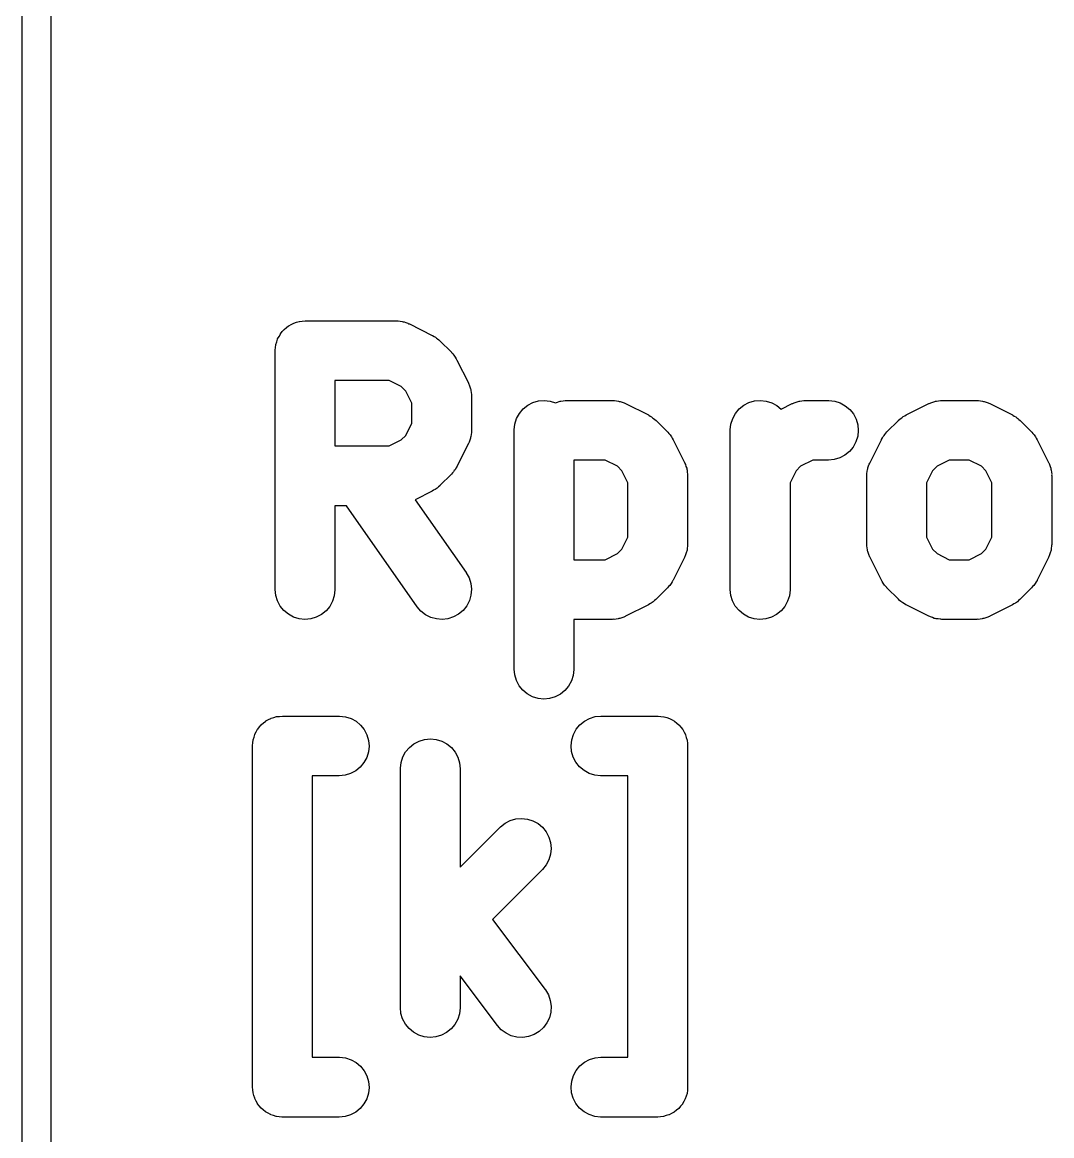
# Model space of a CAD drawing. Extents: x 70.9 to 138.2, y -84.2 to -19.9.
# Drawn here: x 87.44 to 91.749, y -48.114 to -43.452 of the extents above; entities that cross this region are included whole.
import ezdxf

# ---------------------------------------------------------------- set-up
doc = ezdxf.new("R2010")
doc.units = 0
doc.layers.add('BLACK', color=7, linetype='CONTINUOUS')

msp = doc.modelspace()

# ---------------------------------------------------------------- linework, layer by layer
at = {"layer": 'BLACK', "linetype": 'CONTINUOUS'}
for p, q in [((87.44, -69.5029), (87.44, -20.003)), ((87.56, -20.06), (87.56, -70.94)), ((88.5883, -44.7081), (88.5995, -44.7048)), ((88.5995, -44.7048), (88.6, -44.7047)), ((88.6, -44.7047), (88.6004, -44.7046)), ((88.6004, -44.7046), (88.6121, -44.7035)), ((88.6121, -44.7035), (88.6238, -44.7024)), ((88.6238, -44.7024), (89.0048, -44.7024)), ((89.0048, -44.7024), (89.0065, -44.7024)), ((89.0065, -44.7024), (89.0102, -44.7028)), ((89.0102, -44.7028), (89.0138, -44.7027)), ((89.0138, -44.7027), (89.0223, -44.7042)), ((89.0223, -44.7042), (89.0307, -44.7051)), ((89.0307, -44.7051), (89.0343, -44.7062)), ((88.5207, -44.7568), (88.5282, -44.7477)), ((88.5282, -44.7477), (88.5357, -44.7387)), ((88.5357, -44.7387), (88.5361, -44.7384)), ((88.5361, -44.7384), (88.5364, -44.7381)), ((88.5364, -44.7381), (88.5456, -44.7307)), ((88.5456, -44.7307), (88.5546, -44.7233)), ((88.5546, -44.7233), (88.555, -44.7231)), ((88.555, -44.7231), (88.5554, -44.7228)), ((88.5554, -44.7228), (88.5658, -44.7173)), ((88.5658, -44.7173), (88.5762, -44.7118)), ((88.5762, -44.7118), (88.5766, -44.7117)), ((88.5766, -44.7117), (88.577, -44.7115)), ((88.577, -44.7115), (88.5883, -44.7081)), ((89.0343, -44.7062), (89.0379, -44.7068)), ((89.0379, -44.7068), (89.0459, -44.7099)), ((89.0459, -44.7099), (89.054, -44.7125)), ((89.054, -44.7125), (89.0572, -44.7143)), ((89.0572, -44.7143), (89.0607, -44.7156)), ((89.0607, -44.7156), (89.1559, -44.7632)), ((88.5015, -44.8014), (88.5051, -44.7902)), ((88.5051, -44.7902), (88.5086, -44.7789)), ((88.5086, -44.7789), (88.5088, -44.7786)), ((88.5088, -44.7786), (88.5089, -44.7781)), ((88.5089, -44.7781), (88.5146, -44.7678)), ((88.5146, -44.7678), (88.5202, -44.7575)), ((88.5202, -44.7575), (88.5205, -44.7571)), ((88.5205, -44.7571), (88.5207, -44.7568)), ((89.1559, -44.7632), (89.1575, -44.764)), ((89.1575, -44.764), (89.1634, -44.7678)), ((89.1634, -44.7678), (89.1695, -44.7711)), ((89.1695, -44.7711), (89.1736, -44.7744)), ((89.1736, -44.7744), (89.1779, -44.7773)), ((89.1779, -44.7773), (89.183, -44.7822)), ((89.183, -44.7822), (89.1884, -44.7866)), ((89.1884, -44.7866), (89.236, -44.8342)), ((88.4988, -44.8256), (88.5001, -44.814)), ((88.4988, -44.8265), (88.4988, -44.8256)), ((88.4988, -44.8274), (88.4988, -44.8265)), ((88.4988, -44.8265), (88.4988, -44.8265)), ((88.4988, -44.8265), (88.4988, -44.8265)), ((88.4988, -45.8274), (88.4988, -44.8274)), ((88.5001, -44.814), (88.5014, -44.8022)), ((88.5014, -44.8022), (88.5015, -44.8018)), ((88.5015, -44.8018), (88.5015, -44.8014)), ((89.236, -44.8342), (89.2372, -44.8355)), ((89.2372, -44.8355), (89.2416, -44.841)), ((89.2416, -44.841), (89.2464, -44.8461)), ((89.2464, -44.8461), (89.2492, -44.8505)), ((89.2492, -44.8505), (89.2525, -44.8545)), ((89.2525, -44.8545), (89.2557, -44.8608)), ((89.2557, -44.8608), (89.2594, -44.8667)), ((89.2594, -44.8667), (89.307, -44.962)), ((88.7488, -44.9524), (88.7488, -45.2262)), ((88.9753, -44.9524), (88.7488, -44.9524)), ((89.026, -44.9777), (88.9753, -44.9524)), ((89.0449, -44.9967), (89.026, -44.9777)), ((89.307, -44.962), (89.3078, -44.9635)), ((89.3078, -44.9635), (89.3091, -44.967)), ((89.3091, -44.967), (89.3108, -44.9702)), ((89.3108, -44.9702), (89.3133, -44.9784)), ((89.3133, -44.9784), (89.3162, -44.9864)), ((89.0702, -45.0474), (89.0449, -44.9967)), ((89.3162, -44.9864), (89.3168, -44.9901)), ((89.3168, -44.9901), (89.3179, -44.9936)), ((89.3179, -44.9936), (89.3187, -45.0021)), ((89.3187, -45.0021), (89.32, -45.0105)), ((89.32, -45.0105), (89.3199, -45.0142)), ((89.3199, -45.0142), (89.3202, -45.0179)), ((89.3202, -45.0179), (89.3202, -45.1607)), ((89.0702, -45.1312), (89.0702, -45.0474)), ((89.5207, -45.0901), (89.5364, -45.0714)), ((89.5364, -45.0714), (89.5554, -45.0561)), ((89.5554, -45.0561), (89.577, -45.0448)), ((89.577, -45.0448), (89.6004, -45.0379)), ((89.6004, -45.0379), (89.6247, -45.0357)), ((89.6247, -45.0357), (89.6489, -45.0383)), ((89.6489, -45.0383), (89.6713, -45.0452)), ((89.6713, -45.0452), (89.6714, -45.0451)), ((89.6714, -45.0451), (89.6796, -45.0427)), ((89.6796, -45.0427), (89.6876, -45.0397)), ((89.6876, -45.0397), (89.6912, -45.0392)), ((89.6912, -45.0392), (89.6948, -45.0381)), ((89.6948, -45.0381), (89.7033, -45.0373)), ((89.7033, -45.0373), (89.7117, -45.0359)), ((89.7117, -45.0359), (89.7154, -45.0361)), ((89.7154, -45.0361), (89.719, -45.0357)), ((89.719, -45.0357), (89.9095, -45.0357)), ((89.9095, -45.0357), (89.9113, -45.0357)), ((89.9113, -45.0357), (89.9149, -45.0361)), ((89.9149, -45.0361), (89.9186, -45.036)), ((89.9186, -45.036), (89.927, -45.0375)), ((89.927, -45.0375), (89.9355, -45.0384)), ((89.9355, -45.0384), (89.939, -45.0396)), ((89.939, -45.0396), (89.9426, -45.0402)), ((89.9426, -45.0402), (89.9506, -45.0432)), ((89.9506, -45.0432), (89.9588, -45.0458)), ((89.9588, -45.0458), (89.962, -45.0476)), ((89.962, -45.0476), (89.9654, -45.0489)), ((89.9654, -45.0489), (90.0607, -45.0965)), ((90.4254, -45.0901), (90.4411, -45.0714)), ((90.4411, -45.0714), (90.4601, -45.0561)), ((90.4601, -45.0561), (90.4817, -45.0448)), ((90.4817, -45.0448), (90.5051, -45.0379)), ((90.5051, -45.0379), (90.5294, -45.0357)), ((90.5294, -45.0357), (90.5537, -45.0383)), ((90.5537, -45.0383), (90.577, -45.0455)), ((90.577, -45.0455), (90.5985, -45.0571)), ((90.5985, -45.0571), (90.6167, -45.0721)), ((90.6167, -45.0721), (90.6631, -45.0489)), ((90.6631, -45.0489), (90.6647, -45.0481)), ((90.6647, -45.0481), (90.6682, -45.0469)), ((90.6682, -45.0469), (90.6714, -45.0451)), ((90.6714, -45.0451), (90.6796, -45.0427)), ((90.6796, -45.0427), (90.6876, -45.0397)), ((90.6876, -45.0397), (90.6912, -45.0392)), ((90.6912, -45.0392), (90.6948, -45.0381)), ((90.6948, -45.0381), (90.7033, -45.0373)), ((90.7033, -45.0373), (90.7117, -45.0359)), ((90.7117, -45.0359), (90.7154, -45.0361)), ((90.7154, -45.0361), (90.719, -45.0357)), ((90.719, -45.0357), (90.8143, -45.0357)), ((90.8143, -45.0357), (90.816, -45.0357)), ((90.816, -45.0357), (90.8403, -45.0384)), ((90.8403, -45.0384), (90.8635, -45.0458)), ((90.8635, -45.0458), (90.8849, -45.0576)), ((90.8849, -45.0576), (90.9036, -45.0733)), ((90.9036, -45.0733), (90.9189, -45.0923)), ((91.1393, -45.0965), (91.2346, -45.0489)), ((91.2346, -45.0489), (91.2361, -45.0481)), ((91.2361, -45.0481), (91.2396, -45.0469)), ((91.2396, -45.0469), (91.2428, -45.0451)), ((91.2428, -45.0451), (91.251, -45.0427)), ((91.251, -45.0427), (91.259, -45.0397)), ((91.259, -45.0397), (91.2627, -45.0392)), ((91.2627, -45.0392), (91.2662, -45.0381)), ((91.2662, -45.0381), (91.2747, -45.0373)), ((91.2747, -45.0373), (91.2831, -45.0359)), ((91.2831, -45.0359), (91.2868, -45.0361)), ((91.2868, -45.0361), (91.2905, -45.0357)), ((91.2905, -45.0357), (91.4333, -45.0357)), ((91.4333, -45.0357), (91.4351, -45.0357)), ((91.4351, -45.0357), (91.4387, -45.0361)), ((91.4387, -45.0361), (91.4424, -45.036)), ((91.4424, -45.036), (91.4508, -45.0375)), ((91.4508, -45.0375), (91.4593, -45.0384)), ((91.4593, -45.0384), (91.4628, -45.0396)), ((91.4628, -45.0396), (91.4665, -45.0402)), ((91.4665, -45.0402), (91.4744, -45.0432)), ((91.4744, -45.0432), (91.4826, -45.0458)), ((91.4826, -45.0458), (91.4858, -45.0476)), ((91.4858, -45.0476), (91.4892, -45.0489)), ((91.4892, -45.0489), (91.5845, -45.0965)), ((89.5015, -45.1347), (89.5089, -45.1115)), ((89.5089, -45.1115), (89.5207, -45.0901)), ((90.0607, -45.0965), (90.0622, -45.0973)), ((90.0622, -45.0973), (90.0681, -45.1011)), ((90.0681, -45.1011), (90.0743, -45.1045)), ((90.0743, -45.1045), (90.0783, -45.1078)), ((90.0783, -45.1078), (90.0827, -45.1106)), ((90.0827, -45.1106), (90.0877, -45.1155)), ((90.0877, -45.1155), (90.0931, -45.1199)), ((90.0931, -45.1199), (90.1408, -45.1676)), ((90.4063, -45.1347), (90.4137, -45.1115)), ((90.4137, -45.1115), (90.4254, -45.0901)), ((90.9189, -45.0923), (90.9302, -45.1139)), ((90.9302, -45.1139), (90.9371, -45.1373)), ((91.0592, -45.1676), (91.1068, -45.1199)), ((91.1068, -45.1199), (91.1081, -45.1187)), ((91.1081, -45.1187), (91.1136, -45.1143)), ((91.1136, -45.1143), (91.1187, -45.1095)), ((91.1187, -45.1095), (91.1231, -45.1067)), ((91.1231, -45.1067), (91.1272, -45.1035)), ((91.1272, -45.1035), (91.1334, -45.1003)), ((91.1334, -45.1003), (91.1393, -45.0965)), ((91.5845, -45.0965), (91.586, -45.0973)), ((91.586, -45.0973), (91.5919, -45.1011)), ((91.5919, -45.1011), (91.5981, -45.1045)), ((91.5981, -45.1045), (91.6021, -45.1078)), ((91.6021, -45.1078), (91.6065, -45.1106)), ((91.6065, -45.1106), (91.6115, -45.1155)), ((91.6115, -45.1155), (91.617, -45.1199)), ((91.617, -45.1199), (91.6646, -45.1676)), ((89.0449, -45.1819), (89.0702, -45.1312)), ((89.3199, -45.1698), (89.3185, -45.1782)), ((89.3202, -45.1625), (89.3198, -45.1661)), ((89.3198, -45.1661), (89.3199, -45.1698)), ((89.3202, -45.1607), (89.3202, -45.1625)), ((89.4988, -45.159), (89.5015, -45.1347)), ((89.4988, -45.1607), (89.4988, -45.159)), ((89.4988, -46.1607), (89.4988, -45.1607)), ((90.1408, -45.1676), (90.142, -45.1688)), ((90.142, -45.1688), (90.1464, -45.1743)), ((90.4036, -45.159), (90.4063, -45.1347)), ((90.4036, -45.1607), (90.4036, -45.159)), ((90.4036, -45.8274), (90.4036, -45.1607)), ((90.9393, -45.1616), (90.9367, -45.1858)), ((90.9371, -45.1373), (90.9393, -45.1616)), ((91.0548, -45.173), (91.0592, -45.1676)), ((91.6646, -45.1676), (91.6658, -45.1688)), ((91.6658, -45.1688), (91.6702, -45.1743)), ((88.9753, -45.2262), (89.026, -45.2008)), ((89.026, -45.2008), (89.0449, -45.1819)), ((89.307, -45.2166), (89.2594, -45.3119)), ((89.3084, -45.2132), (89.307, -45.2166)), ((89.3101, -45.21), (89.3084, -45.2132)), ((89.3127, -45.2018), (89.3101, -45.21)), ((89.3158, -45.1938), (89.3127, -45.2018)), ((89.3164, -45.1902), (89.3158, -45.1938)), ((89.3175, -45.1867), (89.3164, -45.1902)), ((89.3185, -45.1782), (89.3175, -45.1867)), ((90.1464, -45.1743), (90.1512, -45.1794)), ((90.1512, -45.1794), (90.154, -45.1838)), ((90.154, -45.1838), (90.1572, -45.1879)), ((90.1572, -45.1879), (90.1604, -45.1941)), ((90.1604, -45.1941), (90.1642, -45.2)), ((90.1642, -45.2), (90.2118, -45.2953)), ((90.9295, -45.2092), (90.9179, -45.2306)), ((90.9367, -45.1858), (90.9295, -45.2092)), ((90.9882, -45.2953), (91.0358, -45.2001)), ((91.0358, -45.2001), (91.0366, -45.1985)), ((91.0366, -45.1985), (91.0404, -45.1926)), ((91.0404, -45.1926), (91.0437, -45.1864)), ((91.0437, -45.1864), (91.0471, -45.1824)), ((91.0471, -45.1824), (91.0499, -45.178)), ((91.0499, -45.178), (91.0548, -45.173)), ((91.6702, -45.1743), (91.675, -45.1794)), ((91.675, -45.1794), (91.6778, -45.1838)), ((91.6778, -45.1838), (91.681, -45.1879)), ((91.681, -45.1879), (91.6843, -45.1941)), ((91.6843, -45.1941), (91.688, -45.2)), ((91.688, -45.2), (91.7356, -45.2953)), ((88.7488, -45.2262), (88.9753, -45.2262)), ((90.8835, -45.2648), (90.8619, -45.2763)), ((90.9024, -45.2494), (90.8835, -45.2648)), ((90.9179, -45.2306), (90.9024, -45.2494)), ((89.2594, -45.3119), (89.2586, -45.3134)), ((89.7488, -45.2857), (89.7488, -45.7024)), ((89.88, -45.2857), (89.7488, -45.2857)), ((89.9307, -45.3111), (89.88, -45.2857)), ((89.9496, -45.33), (89.9307, -45.3111)), ((90.2118, -45.2953), (90.2126, -45.2969)), ((90.2126, -45.2969), (90.2138, -45.3003)), ((90.2138, -45.3003), (90.2156, -45.3036)), ((90.2156, -45.3036), (90.218, -45.3117)), ((90.218, -45.3117), (90.221, -45.3198)), ((90.6979, -45.3111), (90.6789, -45.33)), ((90.7486, -45.2857), (90.6979, -45.3111)), ((90.8143, -45.2857), (90.7486, -45.2857)), ((90.8386, -45.2833), (90.8143, -45.2857)), ((90.8619, -45.2763), (90.8386, -45.2833)), ((90.9795, -45.3181), (90.9825, -45.3101)), ((90.9825, -45.3101), (90.9851, -45.3019)), ((90.9851, -45.3019), (90.9869, -45.2987)), ((90.9869, -45.2987), (90.9882, -45.2953)), ((91.2693, -45.3111), (91.2504, -45.33)), ((91.32, -45.2857), (91.2693, -45.3111)), ((91.4038, -45.2857), (91.32, -45.2857)), ((91.4545, -45.3111), (91.4038, -45.2857)), ((91.4735, -45.33), (91.4545, -45.3111)), ((91.7356, -45.2953), (91.7364, -45.2969)), ((91.7364, -45.2969), (91.7377, -45.3003)), ((91.7377, -45.3003), (91.7394, -45.3036)), ((91.7394, -45.3036), (91.7418, -45.3117)), ((91.7418, -45.3117), (91.7448, -45.3198)), ((89.236, -45.3443), (89.1884, -45.392)), ((89.2405, -45.3389), (89.236, -45.3443)), ((89.2454, -45.3339), (89.2405, -45.3389)), ((89.2482, -45.3295), (89.2454, -45.3339)), ((89.2515, -45.3255), (89.2482, -45.3295)), ((89.2548, -45.3193), (89.2515, -45.3255)), ((89.2586, -45.3134), (89.2548, -45.3193)), ((89.975, -45.3807), (89.9496, -45.33)), ((90.221, -45.3198), (90.2216, -45.3234)), ((90.2216, -45.3234), (90.2226, -45.3269)), ((90.2226, -45.3269), (90.2235, -45.3354)), ((90.2235, -45.3354), (90.2248, -45.3439)), ((90.2248, -45.3439), (90.2246, -45.3475)), ((90.2246, -45.3475), (90.225, -45.3512)), ((90.225, -45.3512), (90.225, -45.6369)), ((90.6789, -45.33), (90.6536, -45.3807)), ((90.975, -45.3494), (90.9754, -45.3458)), ((90.975, -45.3512), (90.975, -45.3494)), ((90.975, -45.6369), (90.975, -45.3512)), ((90.9753, -45.3421), (90.9768, -45.3337)), ((90.9754, -45.3458), (90.9753, -45.3421)), ((90.9768, -45.3337), (90.9777, -45.3252)), ((90.9777, -45.3252), (90.9788, -45.3217)), ((90.9788, -45.3217), (90.9795, -45.3181)), ((91.2504, -45.33), (91.225, -45.3807)), ((91.4988, -45.3807), (91.4735, -45.33)), ((91.7448, -45.3198), (91.7454, -45.3234)), ((91.7454, -45.3234), (91.7464, -45.3269)), ((91.7464, -45.3269), (91.7473, -45.3354)), ((91.7473, -45.3354), (91.7486, -45.3439)), ((91.7486, -45.3439), (91.7484, -45.3475)), ((91.7484, -45.3475), (91.7488, -45.3512)), ((91.7488, -45.3512), (91.7488, -45.6369)), ((89.1722, -45.4052), (89.1681, -45.4084)), ((89.1766, -45.4024), (89.1722, -45.4052)), ((89.1816, -45.3976), (89.1766, -45.4024)), ((89.1871, -45.3932), (89.1816, -45.3976)), ((89.1884, -45.392), (89.1871, -45.3932)), ((89.975, -45.6074), (89.975, -45.3807)), ((90.6536, -45.3807), (90.6536, -45.8274)), ((91.225, -45.3807), (91.225, -45.6074)), ((91.4988, -45.6074), (91.4988, -45.3807)), ((89.1559, -45.4154), (89.0844, -45.4511)), ((89.0844, -45.4511), (89.2976, -45.7557)), ((89.1618, -45.4116), (89.1559, -45.4154)), ((89.1681, -45.4084), (89.1618, -45.4116)), ((88.7968, -45.4762), (88.7488, -45.4762)), ((88.7488, -45.4762), (88.7488, -45.8274)), ((89.0928, -45.8991), (88.7968, -45.4762)), ((89.9496, -45.6581), (89.975, -45.6074)), ((90.225, -45.6369), (90.225, -45.6386)), ((90.9754, -45.6406), (90.975, -45.6369)), ((91.225, -45.6074), (91.2504, -45.6581)), ((91.4735, -45.6581), (91.4988, -45.6074)), ((91.7488, -45.6369), (91.7488, -45.6386)), ((89.88, -45.7024), (89.9307, -45.677)), ((89.9307, -45.677), (89.9496, -45.6581)), ((90.2175, -45.678), (90.2149, -45.6861)), ((90.2205, -45.67), (90.2175, -45.678)), ((90.2212, -45.6664), (90.2205, -45.67)), ((90.2223, -45.6629), (90.2212, -45.6664)), ((90.2232, -45.6544), (90.2223, -45.6629)), ((90.2247, -45.646), (90.2232, -45.6544)), ((90.225, -45.6386), (90.2246, -45.6423)), ((90.2246, -45.6423), (90.2247, -45.646)), ((90.9752, -45.6442), (90.9754, -45.6406)), ((90.9765, -45.6527), (90.9752, -45.6442)), ((90.9774, -45.6612), (90.9765, -45.6527)), ((90.9784, -45.6647), (90.9774, -45.6612)), ((90.979, -45.6683), (90.9784, -45.6647)), ((90.982, -45.6764), (90.979, -45.6683)), ((90.9844, -45.6845), (90.982, -45.6764)), ((90.9862, -45.6878), (90.9844, -45.6845)), ((91.2504, -45.6581), (91.2693, -45.677)), ((91.2693, -45.677), (91.32, -45.7024)), ((91.4038, -45.7024), (91.4545, -45.677)), ((91.4545, -45.677), (91.4735, -45.6581)), ((91.7413, -45.678), (91.7387, -45.6861)), ((91.7443, -45.67), (91.7413, -45.678)), ((91.745, -45.6664), (91.7443, -45.67)), ((91.7461, -45.6629), (91.745, -45.6664)), ((91.747, -45.6544), (91.7461, -45.6629)), ((91.7485, -45.646), (91.747, -45.6544)), ((91.7488, -45.6386), (91.7484, -45.6423)), ((91.7484, -45.6423), (91.7485, -45.646)), ((89.7488, -45.7024), (89.88, -45.7024)), ((90.2118, -45.6928), (90.1642, -45.788)), ((90.2131, -45.6894), (90.2118, -45.6928)), ((90.2149, -45.6861), (90.2131, -45.6894)), ((90.9874, -45.6912), (90.9862, -45.6878)), ((90.9882, -45.6928), (90.9874, -45.6912)), ((91.0358, -45.788), (90.9882, -45.6928)), ((91.32, -45.7024), (91.4038, -45.7024)), ((91.7356, -45.6928), (91.688, -45.788)), ((91.7369, -45.6894), (91.7356, -45.6928)), ((91.7387, -45.6861), (91.7369, -45.6894)), ((89.2976, -45.7557), (89.2986, -45.7571)), ((89.2986, -45.7571), (89.3103, -45.7786)), ((89.3103, -45.7786), (89.3176, -45.8018)), ((89.3176, -45.8018), (89.3202, -45.8261)), ((90.1408, -45.8205), (90.0931, -45.8681)), ((90.1452, -45.8151), (90.1408, -45.8205)), ((90.1501, -45.8101), (90.1452, -45.8151)), ((90.153, -45.8057), (90.1501, -45.8101)), ((90.1563, -45.8017), (90.153, -45.8057)), ((90.1596, -45.7955), (90.1563, -45.8017)), ((90.1634, -45.7896), (90.1596, -45.7955)), ((90.1642, -45.788), (90.1634, -45.7896)), ((91.0396, -45.794), (91.0358, -45.788)), ((91.0428, -45.8002), (91.0396, -45.794)), ((91.046, -45.8043), (91.0428, -45.8002)), ((91.0488, -45.8087), (91.046, -45.8043)), ((91.0536, -45.8138), (91.0488, -45.8087)), ((91.058, -45.8193), (91.0536, -45.8138)), ((91.0592, -45.8205), (91.058, -45.8193)), ((91.1068, -45.8681), (91.0592, -45.8205)), ((91.6646, -45.8205), (91.617, -45.8681)), ((91.669, -45.8151), (91.6646, -45.8205)), ((91.6739, -45.8101), (91.669, -45.8151)), ((91.6768, -45.8057), (91.6739, -45.8101)), ((91.6801, -45.8017), (91.6768, -45.8057)), ((91.6834, -45.7955), (91.6801, -45.8017)), ((91.6872, -45.7896), (91.6834, -45.7955)), ((91.688, -45.788), (91.6872, -45.7896)), ((88.5012, -45.8517), (88.4988, -45.8274)), ((88.5082, -45.875), (88.5012, -45.8517)), ((88.7461, -45.8534), (88.7387, -45.8766)), ((88.7488, -45.8291), (88.7461, -45.8534)), ((88.7488, -45.8274), (88.7488, -45.8291)), ((89.3181, -45.8504), (89.3113, -45.8738)), ((89.3202, -45.8261), (89.3181, -45.8504)), ((90.0919, -45.8694), (90.0864, -45.8738)), ((90.0931, -45.8681), (90.0919, -45.8694)), ((90.406, -45.8517), (90.4036, -45.8274)), ((90.413, -45.875), (90.406, -45.8517)), ((90.6508, -45.8534), (90.6435, -45.8766)), ((90.6536, -45.8291), (90.6508, -45.8534)), ((90.6536, -45.8274), (90.6536, -45.8291)), ((91.1123, -45.8726), (91.1068, -45.8681)), ((91.6157, -45.8694), (91.6102, -45.8738)), ((91.617, -45.8681), (91.6157, -45.8694)), ((88.5197, -45.8966), (88.5082, -45.875)), ((88.5351, -45.9155), (88.5197, -45.8966)), ((88.5539, -45.931), (88.5351, -45.9155)), ((88.7113, -45.9167), (88.6923, -45.932)), ((88.7269, -45.898), (88.7113, -45.9167)), ((88.7387, -45.8766), (88.7269, -45.898)), ((89.1087, -45.9176), (89.0928, -45.8991)), ((89.1279, -45.9327), (89.1087, -45.9176)), ((89.2848, -45.9145), (89.2662, -45.9303)), ((89.3001, -45.8955), (89.2848, -45.9145)), ((89.3113, -45.8738), (89.3001, -45.8955)), ((90.0607, -45.8916), (89.9654, -45.9392)), ((90.0666, -45.8878), (90.0607, -45.8916)), ((90.0728, -45.8846), (90.0666, -45.8878)), ((90.0769, -45.8813), (90.0728, -45.8846)), ((90.0813, -45.8786), (90.0769, -45.8813)), ((90.0864, -45.8738), (90.0813, -45.8786)), ((90.4245, -45.8966), (90.413, -45.875)), ((90.4399, -45.9155), (90.4245, -45.8966)), ((90.4587, -45.931), (90.4399, -45.9155)), ((90.616, -45.9167), (90.597, -45.932)), ((90.6317, -45.898), (90.616, -45.9167)), ((90.6435, -45.8766), (90.6317, -45.898)), ((91.1173, -45.8775), (91.1123, -45.8726)), ((91.1217, -45.8803), (91.1173, -45.8775)), ((91.1257, -45.8836), (91.1217, -45.8803)), ((91.1319, -45.8869), (91.1257, -45.8836)), ((91.1378, -45.8908), (91.1319, -45.8869)), ((91.1393, -45.8916), (91.1378, -45.8908)), ((91.2346, -45.9392), (91.1393, -45.8916)), ((91.5845, -45.8916), (91.4892, -45.9392)), ((91.5904, -45.8878), (91.5845, -45.8916)), ((91.5967, -45.8846), (91.5904, -45.8878)), ((91.6007, -45.8813), (91.5967, -45.8846)), ((91.6051, -45.8786), (91.6007, -45.8813)), ((91.6102, -45.8738), (91.6051, -45.8786)), ((88.5754, -45.9426), (88.5539, -45.931)), ((88.5987, -45.9498), (88.5754, -45.9426)), ((88.6229, -45.9524), (88.5987, -45.9498)), ((88.6472, -45.9502), (88.6229, -45.9524)), ((88.6706, -45.9433), (88.6472, -45.9502)), ((88.6923, -45.932), (88.6706, -45.9433)), ((89.1496, -45.9438), (89.1279, -45.9327)), ((89.1731, -45.9504), (89.1496, -45.9438)), ((89.1974, -45.9524), (89.1731, -45.9504)), ((89.2216, -45.9496), (89.1974, -45.9524)), ((89.2449, -45.9421), (89.2216, -45.9496)), ((89.2662, -45.9303), (89.2449, -45.9421)), ((89.9095, -45.9524), (89.7488, -45.9524)), ((89.7488, -45.9524), (89.7488, -46.1607)), ((89.9132, -45.952), (89.9095, -45.9524)), ((89.9169, -45.9522), (89.9132, -45.952)), ((89.9253, -45.9508), (89.9169, -45.9522)), ((89.9338, -45.95), (89.9253, -45.9508)), ((89.9373, -45.9489), (89.9338, -45.95)), ((89.941, -45.9484), (89.9373, -45.9489)), ((89.949, -45.9454), (89.941, -45.9484)), ((89.9572, -45.9429), (89.949, -45.9454)), ((89.9604, -45.9412), (89.9572, -45.9429)), ((89.9639, -45.94), (89.9604, -45.9412)), ((89.9654, -45.9392), (89.9639, -45.94)), ((90.4801, -45.9426), (90.4587, -45.931)), ((90.5034, -45.9498), (90.4801, -45.9426)), ((90.5277, -45.9524), (90.5034, -45.9498)), ((90.552, -45.9502), (90.5277, -45.9524)), ((90.5754, -45.9433), (90.552, -45.9502)), ((90.597, -45.932), (90.5754, -45.9433)), ((91.238, -45.9405), (91.2346, -45.9392)), ((91.2412, -45.9423), (91.238, -45.9405)), ((91.2494, -45.9449), (91.2412, -45.9423)), ((91.2574, -45.9479), (91.2494, -45.9449)), ((91.261, -45.9485), (91.2574, -45.9479)), ((91.2645, -45.9496), (91.261, -45.9485)), ((91.273, -45.9506), (91.2645, -45.9496)), ((91.2814, -45.952), (91.273, -45.9506)), ((91.2851, -45.952), (91.2814, -45.952)), ((91.2887, -45.9524), (91.2851, -45.952)), ((91.2905, -45.9524), (91.2887, -45.9524)), ((91.4333, -45.9524), (91.2905, -45.9524)), ((91.437, -45.952), (91.4333, -45.9524)), ((91.4407, -45.9522), (91.437, -45.952)), ((91.4491, -45.9508), (91.4407, -45.9522)), ((91.4576, -45.95), (91.4491, -45.9508)), ((91.4611, -45.9489), (91.4576, -45.95)), ((91.4648, -45.9484), (91.4611, -45.9489)), ((91.4728, -45.9454), (91.4648, -45.9484)), ((91.481, -45.9429), (91.4728, -45.9454)), ((91.4842, -45.9412), (91.481, -45.9429)), ((91.4877, -45.94), (91.4842, -45.9412)), ((91.4892, -45.9392), (91.4877, -45.94)), ((89.5012, -46.185), (89.4988, -46.1607)), ((89.5082, -46.2083), (89.5012, -46.185)), ((89.7461, -46.1867), (89.7387, -46.21)), ((89.7488, -46.1625), (89.7461, -46.1867)), ((89.7488, -46.1607), (89.7488, -46.1625)), ((89.5197, -46.2299), (89.5082, -46.2083)), ((89.5351, -46.2488), (89.5197, -46.2299)), ((89.7269, -46.2313), (89.7113, -46.25)), ((89.7387, -46.21), (89.7269, -46.2313)), ((89.5539, -46.2643), (89.5351, -46.2488)), ((89.5754, -46.2759), (89.5539, -46.2643)), ((89.5987, -46.2832), (89.5754, -46.2759)), ((89.6229, -46.2857), (89.5987, -46.2832)), ((89.6472, -46.2835), (89.6229, -46.2857)), ((89.6706, -46.2766), (89.6472, -46.2835)), ((89.6923, -46.2653), (89.6706, -46.2766)), ((89.7113, -46.25), (89.6923, -46.2653)), ((88.4503, -46.3854), (88.4594, -46.378)), ((88.4594, -46.378), (88.4598, -46.3778)), ((88.4598, -46.3778), (88.4601, -46.3775)), ((88.4601, -46.3775), (88.4706, -46.3721)), ((88.4706, -46.3721), (88.4809, -46.3666)), ((88.4809, -46.3666), (88.4814, -46.3664)), ((88.4814, -46.3664), (88.4817, -46.3662)), ((88.4817, -46.3662), (88.4931, -46.3629)), ((88.4931, -46.3629), (88.5043, -46.3595)), ((88.5043, -46.3595), (88.5047, -46.3595)), ((88.5047, -46.3595), (88.5051, -46.3594)), ((88.5051, -46.3594), (88.5169, -46.3583)), ((88.5169, -46.3583), (88.5286, -46.3571)), ((88.5286, -46.3571), (88.7667, -46.3571)), ((88.7667, -46.3571), (88.7684, -46.3572)), ((88.7684, -46.3572), (88.7927, -46.3599)), ((88.7927, -46.3599), (88.8159, -46.3672)), ((88.8159, -46.3672), (88.8373, -46.379)), ((88.8373, -46.379), (88.856, -46.3947)), ((89.7738, -46.3934), (89.7927, -46.378)), ((89.7927, -46.378), (89.8143, -46.3666)), ((89.8143, -46.3666), (89.8376, -46.3595)), ((89.8376, -46.3595), (89.8619, -46.3571)), ((89.8619, -46.3571), (90.1, -46.3571)), ((90.1, -46.3571), (90.1008, -46.3571)), ((90.1008, -46.3571), (90.1009, -46.3571)), ((90.1009, -46.3571), (90.1009, -46.3571)), ((90.1009, -46.3571), (90.1017, -46.3572)), ((90.1017, -46.3572), (90.1134, -46.3585)), ((90.1134, -46.3585), (90.1251, -46.3597)), ((90.1251, -46.3597), (90.1256, -46.3598)), ((90.1256, -46.3598), (90.126, -46.3599)), ((90.126, -46.3599), (90.1372, -46.3634)), ((90.1372, -46.3634), (90.1484, -46.3669)), ((90.1484, -46.3669), (90.1488, -46.3671)), ((90.1488, -46.3671), (90.1492, -46.3672)), ((90.1492, -46.3672), (90.1596, -46.3729)), ((90.1596, -46.3729), (90.1699, -46.3785)), ((90.1699, -46.3785), (90.1702, -46.3788)), ((90.1702, -46.3788), (90.1706, -46.379)), ((90.1706, -46.379), (90.1796, -46.3866)), ((88.4137, -46.4329), (88.4193, -46.4226)), ((88.4193, -46.4226), (88.4249, -46.4122)), ((88.4249, -46.4122), (88.4252, -46.4119)), ((88.4252, -46.4119), (88.4254, -46.4115)), ((88.4254, -46.4115), (88.433, -46.4025)), ((88.433, -46.4025), (88.4405, -46.3934)), ((88.4405, -46.3934), (88.4408, -46.3932)), ((88.4408, -46.3932), (88.4411, -46.3928)), ((88.4411, -46.3928), (88.4503, -46.3854)), ((88.856, -46.3947), (88.8713, -46.4137)), ((88.8713, -46.4137), (88.8826, -46.4353)), ((89.7467, -46.4337), (89.7583, -46.4122)), ((89.7583, -46.4122), (89.7738, -46.3934)), ((90.1796, -46.3866), (90.1887, -46.3941)), ((90.1887, -46.3941), (90.189, -46.3944)), ((90.189, -46.3944), (90.1893, -46.3947)), ((90.1893, -46.3947), (90.1967, -46.4039)), ((90.1967, -46.4039), (90.2041, -46.413)), ((90.2041, -46.413), (90.2043, -46.4134)), ((90.2043, -46.4134), (90.2046, -46.4137)), ((90.2046, -46.4137), (90.2101, -46.4242)), ((90.2101, -46.4242), (90.2156, -46.4345)), ((88.4036, -46.4804), (88.4049, -46.4687)), ((88.4049, -46.4687), (88.4061, -46.457)), ((88.4061, -46.457), (88.4063, -46.4566)), ((88.4063, -46.4562), (88.4099, -46.445)), ((88.4063, -46.4566), (88.4063, -46.4562)), ((88.4099, -46.445), (88.4133, -46.4337)), ((88.4133, -46.4337), (88.4135, -46.4333)), ((88.4135, -46.4333), (88.4137, -46.4329)), ((88.8826, -46.4353), (88.8895, -46.4587)), ((88.8895, -46.4587), (88.8917, -46.483)), ((89.0602, -46.4881), (89.0792, -46.4728)), ((89.0792, -46.4728), (89.1008, -46.4615)), ((89.1008, -46.4615), (89.1242, -46.4546)), ((89.1242, -46.4546), (89.1485, -46.4524)), ((89.1485, -46.4524), (89.1728, -46.4549)), ((89.1728, -46.4549), (89.1961, -46.4621)), ((89.1961, -46.4621), (89.2175, -46.4737)), ((89.2175, -46.4737), (89.2363, -46.4893)), ((89.7369, -46.4813), (89.7395, -46.457)), ((89.7395, -46.457), (89.7467, -46.4337)), ((90.2156, -46.4345), (90.2157, -46.4349)), ((90.2157, -46.4349), (90.2159, -46.4353)), ((90.2159, -46.4353), (90.2192, -46.4467)), ((90.2192, -46.4467), (90.2226, -46.4579)), ((90.2226, -46.4579), (90.2227, -46.4583)), ((90.2227, -46.4583), (90.2228, -46.4587)), ((90.2228, -46.4587), (90.2239, -46.4705)), ((90.2239, -46.4705), (90.225, -46.4821)), ((88.4036, -46.4812), (88.4036, -46.4804)), ((88.4036, -46.4813), (88.4036, -46.4812)), ((88.4036, -46.4821), (88.4036, -46.4813)), ((88.4036, -46.4813), (88.4036, -46.4813)), ((88.4036, -47.9107), (88.4036, -46.4821)), ((88.8891, -46.5073), (88.8819, -46.5306)), ((88.8917, -46.483), (88.8891, -46.5073)), ((89.0327, -46.5281), (89.0445, -46.5068)), ((89.0445, -46.5068), (89.0602, -46.4881)), ((89.2363, -46.4893), (89.2517, -46.5082)), ((89.2517, -46.5082), (89.2632, -46.5297)), ((89.7391, -46.5056), (89.7369, -46.4813)), ((89.746, -46.529), (89.7391, -46.5056)), ((90.225, -46.4821), (90.225, -47.9107)), ((88.8703, -46.552), (88.8547, -46.5708)), ((88.8819, -46.5306), (88.8703, -46.552)), ((89.0226, -46.5756), (89.0254, -46.5514)), ((89.0254, -46.5514), (89.0327, -46.5281)), ((89.2632, -46.5297), (89.2702, -46.5531)), ((89.2702, -46.5531), (89.2726, -46.5774)), ((89.7573, -46.5506), (89.746, -46.529)), ((89.7726, -46.5696), (89.7573, -46.5506)), ((89.7913, -46.5853), (89.7726, -46.5696)), ((88.7667, -46.6071), (88.6536, -46.6071)), ((88.6536, -46.6071), (88.6536, -47.7857)), ((88.7909, -46.6048), (88.7667, -46.6071)), ((88.8143, -46.5977), (88.7909, -46.6048)), ((88.8358, -46.5863), (88.8143, -46.5977)), ((88.8547, -46.5708), (88.8358, -46.5863)), ((89.0226, -46.5774), (89.0226, -46.5756)), ((89.0226, -47.5774), (89.0226, -46.5774)), ((89.2726, -46.5774), (89.2726, -46.9899)), ((89.8127, -46.597), (89.7913, -46.5853)), ((89.8359, -46.6044), (89.8127, -46.597)), ((89.8602, -46.6071), (89.8359, -46.6044)), ((89.8619, -46.6071), (89.8602, -46.6071)), ((89.975, -46.6071), (89.8619, -46.6071)), ((89.975, -47.7857), (89.975, -46.6071)), ((89.4605, -46.8059), (89.4821, -46.7947)), ((89.4821, -46.7947), (89.5056, -46.7878)), ((89.5056, -46.7878), (89.5299, -46.7857)), ((89.5299, -46.7857), (89.5541, -46.7884)), ((89.5541, -46.7884), (89.5774, -46.7957)), ((89.5774, -46.7957), (89.5988, -46.8073)), ((89.2726, -46.9899), (89.4402, -46.8223)), ((89.4402, -46.8223), (89.4414, -46.8211)), ((89.4414, -46.8211), (89.4605, -46.8059)), ((89.5988, -46.8073), (89.6176, -46.8229)), ((89.6176, -46.8229), (89.6329, -46.8419)), ((89.6329, -46.8419), (89.6443, -46.8635)), ((89.6443, -46.8635), (89.6513, -46.8869)), ((89.6513, -46.8869), (89.6536, -46.9112)), ((89.6511, -46.9354), (89.644, -46.9588)), ((89.6536, -46.9112), (89.6511, -46.9354)), ((89.6324, -46.9803), (89.617, -46.9991)), ((89.644, -46.9588), (89.6324, -46.9803)), ((89.617, -46.9991), (89.4079, -47.2082)), ((89.4079, -47.2082), (89.6286, -47.5024)), ((89.4286, -47.6524), (89.2726, -47.4444)), ((89.2726, -47.4444), (89.2726, -47.5774)), ((89.6286, -47.5024), (89.6296, -47.5038)), ((89.6296, -47.5038), (89.642, -47.5248)), ((89.642, -47.5248), (89.65, -47.5478)), ((89.65, -47.5478), (89.6535, -47.572)), ((89.025, -47.6017), (89.0226, -47.5774)), ((89.2726, -47.5791), (89.2699, -47.6034)), ((89.2726, -47.5774), (89.2726, -47.5791)), ((89.6535, -47.572), (89.6521, -47.5964)), ((89.0321, -47.625), (89.025, -47.6017)), ((89.0435, -47.6466), (89.0321, -47.625)), ((89.2625, -47.6266), (89.2508, -47.648)), ((89.2699, -47.6034), (89.2625, -47.6266)), ((89.6356, -47.642), (89.621, -47.6616)), ((89.6461, -47.62), (89.6356, -47.642)), ((89.6521, -47.5964), (89.6461, -47.62)), ((89.0589, -47.6655), (89.0435, -47.6466)), ((89.0777, -47.681), (89.0589, -47.6655)), ((89.0992, -47.6926), (89.0777, -47.681)), ((89.2161, -47.682), (89.1944, -47.6933)), ((89.2351, -47.6667), (89.2161, -47.682)), ((89.2508, -47.648), (89.2351, -47.6667)), ((89.445, -47.6704), (89.4286, -47.6524)), ((89.4647, -47.6848), (89.445, -47.6704)), ((89.4868, -47.6952), (89.4647, -47.6848)), ((89.6029, -47.6779), (89.5819, -47.6904)), ((89.621, -47.6616), (89.6029, -47.6779)), ((89.1225, -47.6998), (89.0992, -47.6926)), ((89.1467, -47.7024), (89.1225, -47.6998)), ((89.171, -47.7002), (89.1467, -47.7024)), ((89.1944, -47.6933), (89.171, -47.7002)), ((89.5105, -47.7011), (89.4868, -47.6952)), ((89.5348, -47.7022), (89.5105, -47.7011)), ((89.559, -47.6986), (89.5348, -47.7022)), ((89.5819, -47.6904), (89.559, -47.6986)), ((88.6536, -47.7857), (88.7667, -47.7857)), ((88.7667, -47.7857), (88.7684, -47.7857)), ((88.7684, -47.7857), (88.7927, -47.7884)), ((88.7927, -47.7884), (88.8159, -47.7958)), ((88.8159, -47.7958), (88.8373, -47.8076)), ((88.8373, -47.8076), (88.856, -47.8233)), ((88.856, -47.8233), (88.8713, -47.8423)), ((89.7583, -47.8408), (89.7738, -47.822)), ((89.7738, -47.822), (89.7927, -47.8066)), ((89.7927, -47.8066), (89.8143, -47.7951)), ((89.8143, -47.7951), (89.8376, -47.7881)), ((89.8376, -47.7881), (89.8619, -47.7857)), ((89.8619, -47.7857), (89.975, -47.7857)), ((88.8713, -47.8423), (88.8826, -47.8639)), ((88.8826, -47.8639), (88.8895, -47.8873)), ((89.7395, -47.8856), (89.7467, -47.8623)), ((89.7467, -47.8623), (89.7583, -47.8408)), ((88.4047, -47.9224), (88.4036, -47.9107)), ((88.4058, -47.9341), (88.4047, -47.9224)), ((88.8917, -47.9116), (88.8891, -47.9358)), ((88.8895, -47.8873), (88.8917, -47.9116)), ((89.7369, -47.9098), (89.7395, -47.8856)), ((89.7391, -47.9341), (89.7369, -47.9098)), ((90.225, -47.9125), (90.2237, -47.9241)), ((90.225, -47.9107), (90.225, -47.9116)), ((90.225, -47.9116), (90.225, -47.9116)), ((90.225, -47.9116), (90.225, -47.9116)), ((90.225, -47.9116), (90.225, -47.9125)), ((88.4059, -47.9346), (88.4058, -47.9341)), ((88.406, -47.935), (88.4059, -47.9346)), ((88.4093, -47.9462), (88.406, -47.935)), ((88.4127, -47.9575), (88.4093, -47.9462)), ((88.4129, -47.9579), (88.4127, -47.9575)), ((88.413, -47.9583), (88.4129, -47.9579)), ((88.4185, -47.9687), (88.413, -47.9583)), ((88.424, -47.9792), (88.4185, -47.9687)), ((88.8819, -47.9592), (88.8703, -47.9806)), ((88.8891, -47.9358), (88.8819, -47.9592)), ((89.746, -47.9575), (89.7391, -47.9341)), ((89.7573, -47.9792), (89.746, -47.9575)), ((90.2149, -47.96), (90.2092, -47.9703)), ((90.215, -47.9595), (90.2149, -47.96)), ((90.2152, -47.9592), (90.215, -47.9595)), ((90.2187, -47.9479), (90.2152, -47.9592)), ((90.2223, -47.9367), (90.2187, -47.9479)), ((90.2224, -47.9358), (90.2223, -47.9363)), ((90.2223, -47.9363), (90.2223, -47.9367)), ((90.2237, -47.9241), (90.2224, -47.9358)), ((88.4243, -47.9795), (88.424, -47.9792)), ((88.4245, -47.9799), (88.4243, -47.9795)), ((88.4319, -47.989), (88.4245, -47.9799)), ((88.4393, -47.9982), (88.4319, -47.989)), ((88.4396, -47.9985), (88.4393, -47.9982)), ((88.4399, -47.9988), (88.4396, -47.9985)), ((88.4489, -48.0063), (88.4399, -47.9988)), ((88.4579, -48.0139), (88.4489, -48.0063)), ((88.4583, -48.0141), (88.4579, -48.0139)), ((88.4587, -48.0143), (88.4583, -48.0141)), ((88.469, -48.0199), (88.4587, -48.0143)), ((88.8358, -48.0148), (88.8143, -48.0263)), ((88.8547, -47.9994), (88.8358, -48.0148)), ((88.8703, -47.9806), (88.8547, -47.9994)), ((89.7726, -47.9982), (89.7573, -47.9792)), ((89.7913, -48.0139), (89.7726, -47.9982)), ((89.8127, -48.0256), (89.7913, -48.0139)), ((90.1684, -48.0153), (90.158, -48.0208)), ((90.1688, -48.015), (90.1684, -48.0153)), ((90.1692, -48.0148), (90.1688, -48.015)), ((90.1783, -48.0074), (90.1692, -48.0148)), ((90.1875, -48), (90.1783, -48.0074)), ((90.1877, -47.9997), (90.1875, -48)), ((90.1881, -47.9994), (90.1877, -47.9997)), ((90.1956, -47.9904), (90.1881, -47.9994)), ((90.2031, -47.9813), (90.1956, -47.9904)), ((90.2034, -47.981), (90.2031, -47.9813)), ((90.2036, -47.9806), (90.2034, -47.981)), ((90.2092, -47.9703), (90.2036, -47.9806)), ((88.4793, -48.0256), (88.469, -48.0199)), ((88.4797, -48.0257), (88.4793, -48.0256)), ((88.4801, -48.0259), (88.4797, -48.0257)), ((88.4914, -48.0294), (88.4801, -48.0259)), ((88.5026, -48.033), (88.4914, -48.0294)), ((88.503, -48.033), (88.5026, -48.033)), ((88.5034, -48.0332), (88.503, -48.033)), ((88.5152, -48.0344), (88.5034, -48.0332)), ((88.5268, -48.0357), (88.5152, -48.0344)), ((88.5277, -48.0357), (88.5268, -48.0357)), ((88.5286, -48.0357), (88.5277, -48.0357)), ((88.5277, -48.0357), (88.5277, -48.0357)), ((88.5277, -48.0357), (88.5277, -48.0357)), ((88.7667, -48.0357), (88.5286, -48.0357)), ((88.7909, -48.0333), (88.7667, -48.0357)), ((88.8143, -48.0263), (88.7909, -48.0333)), ((89.8359, -48.033), (89.8127, -48.0256)), ((89.8602, -48.0357), (89.8359, -48.033)), ((89.8619, -48.0357), (89.8602, -48.0357)), ((90.1, -48.0357), (89.8619, -48.0357)), ((90.1117, -48.0346), (90.1, -48.0357)), ((90.1234, -48.0335), (90.1117, -48.0346)), ((90.1238, -48.0334), (90.1234, -48.0335)), ((90.1243, -48.0333), (90.1238, -48.0334)), ((90.1355, -48.03), (90.1243, -48.0333)), ((90.1468, -48.0266), (90.1355, -48.03)), ((90.1472, -48.0264), (90.1468, -48.0266)), ((90.1476, -48.0263), (90.1472, -48.0264)), ((90.158, -48.0208), (90.1476, -48.0263))]:
    msp.add_line(p, q, dxfattribs=at)

doc.saveas('drawing.dxf')
